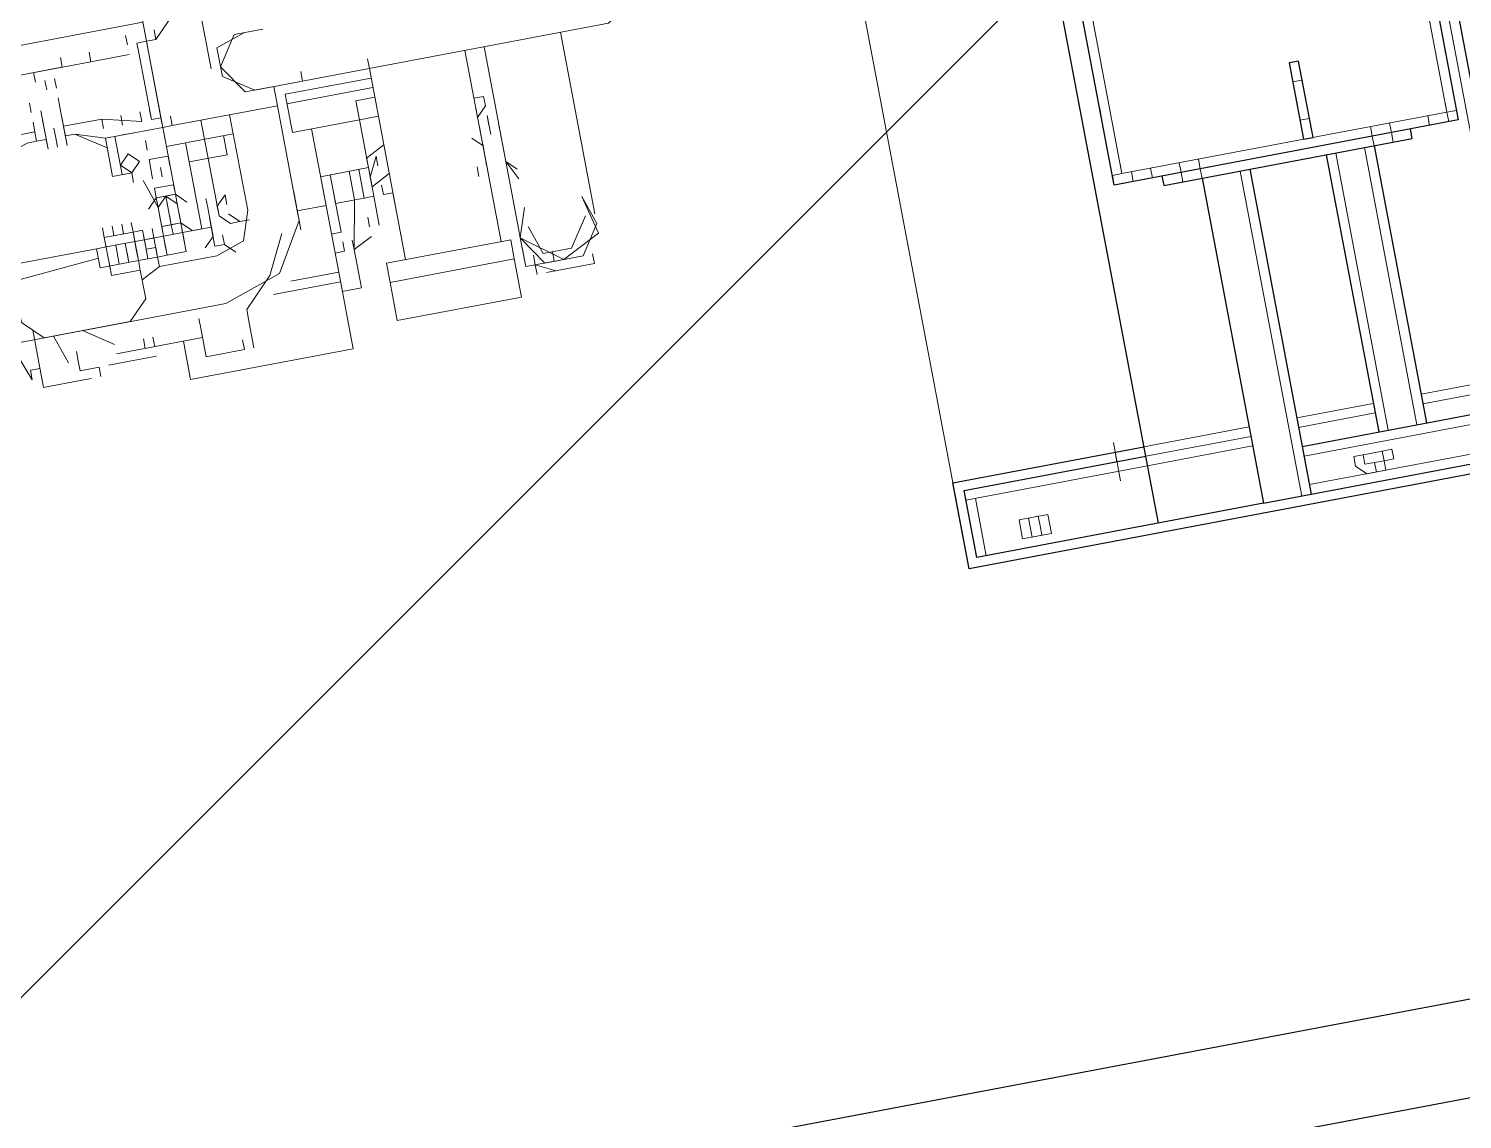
# Model space of a CAD drawing. Extents: x 407440 to 411585, y 6041728 to 6045069.
# Drawn here: x 408240.18 to 408248.64, y 6044218.58 to 6044225.02 of the extents above; entities that cross this region are included whole.
import ezdxf

# ---------------------------------------------------------------- set-up
doc = ezdxf.new("R2010")
doc.units = 0
doc.header["$LTSCALE"] = 5
doc.linetypes.add('foc-TIELINE', pattern=[1.875, 1.25, -0.625])
doc.layers.add('P-PROPOSED-EXISTING-H', color=59, linetype='Continuous')
doc.layers.add('T-TIE', color=201, linetype='foc-TIELINE')

# ---------------------------------------------------------------- blocks, each defined once
blk = doc.blocks.new('P-RIG-877')
at = {"layer": 'T-TIE', "linetype": 'ByBlock', "lineweight": 25}
for points in [[(3.2261, -24.2129), (3.1113, -24.2129), (3.1113, -19.4254), (2.5143, -19.4254), (2.5143, -19.1499), (2.5143, -19.3106), (3.2261, -19.3106), (3.2261, -33.0186), (1.791, -33.0186)], [(6.8884, -20.7457), (6.8884, -19.3106), (3.2261, -19.3106), (3.2261, -33.0186), (4.2364, -33.0186)], [(2.101, -20.4701), (2.4913, -20.4701), (2.4913, -19.3795)], [(2.3995, -19.4024), (2.3995, -19.3795), (2.5028, -19.3795), (2.5028, -20.8834), (2.3995, -20.8834), (2.3995, -20.6538)], [(1.6647, -20.1946), (2.4913, -20.1946)], [(1.6647, -20.2176), (2.0895, -20.2176), (2.0895, -20.6309), (1.6073, -20.6309), (1.6417, -20.6309), (1.6417, -20.6424), (1.6073, -20.6424), (1.6073, -20.7227), (1.5958, -20.7227)], [(2.4339, -20.4701), (2.4339, -20.2061)], [(2.0895, -20.5735), (2.101, -20.5735), (2.101, -20.275), (2.0895, -20.275)], [(2.101, -20.3209), (2.4339, -20.3209)], [(2.101, -20.3783), (2.4339, -20.3783)], [(2.101, -20.5275), (2.4913, -20.5275), (2.4913, -20.4701)], [(2.4913, -20.5275), (2.4913, -20.872), (2.411, -20.872), (2.411, -20.6538)], [(2.4913, -20.6538), (1.6073, -20.6538)]]:
    blk.add_lwpolyline(points, dxfattribs=at)
at = {"layer": 'T-TIE', "linetype": 'ByBlock', "lineweight": 18}
for points in [[(1.5958, -20.6309), (1.6073, -20.6309), (2.0895, -20.6309), (2.0895, -20.2176), (1.6647, -20.2176), (2.078, -20.2176), (2.078, -20.229), (2.0895, -20.229), (2.078, -20.229), (2.078, -20.2176)], [(2.4913, -20.2061), (1.6647, -20.2061)], [(2.0091, -20.2176), (1.9976, -20.2176)], [(2.3995, -20.3209), (2.3995, -20.2061)], [(2.411, -20.3209), (2.411, -20.2061)], [(2.4454, -20.4701), (2.4454, -20.2061)], [(2.4798, -20.4701), (2.4798, -20.2061)], [(1.6647, -20.229), (2.078, -20.229), (2.0665, -20.229)], [(2.078, -20.229), (2.078, -20.6194), (2.0665, -20.6194)], [(2.0895, -20.252), (2.078, -20.252)], [(2.101, -20.2979), (2.0895, -20.2979), (2.078, -20.2979)], [(2.101, -20.3209), (2.0895, -20.3209), (2.078, -20.3209)], [(2.101, -20.3324), (2.4339, -20.3324)], [(2.101, -20.3668), (2.4339, -20.3668)], [(2.3995, -20.4701), (2.3995, -20.3783)], [(2.411, -20.4701), (2.411, -20.3783)], [(2.0091, -20.3898), (2.0091, -20.4013)], [(2.0551, -20.3898), (2.0551, -20.4013)], [(2.101, -20.4816), (2.4913, -20.4816)], [(2.4913, -20.5275), (2.101, -20.5275), (2.0895, -20.5275), (2.078, -20.5275)], [(2.3995, -20.6538), (2.3995, -20.5275)], [(2.411, -20.6538), (2.411, -20.5275)], [(2.4224, -20.5275), (2.4224, -20.6538), (2.4224, -20.872)], [(2.101, -20.5505), (2.0895, -20.5505), (2.078, -20.5505)], [(2.0895, -20.5849), (2.078, -20.5849)], [(2.0895, -20.6079), (2.078, -20.6079)], [(1.6073, -20.6194), (2.078, -20.6194), (2.078, -20.6309), (2.0895, -20.6309), (2.0895, -20.6194)], [(2.0091, -20.6309), (1.9976, -20.6309)], [(1.6073, -20.6538), (2.4913, -20.6538)], [(2.2617, -20.6538), (2.2502, -20.6538)], [(2.411, -20.7227), (2.411, -20.6653)], [(2.4339, -20.6883), (2.388, -20.6883)], [(2.4913, -20.8605), (2.4224, -20.8605)], [(0.31, -20.8834), (2.5028, -20.8834)]]:
    blk.add_lwpolyline(points, dxfattribs=at)
for points in [[(2.4569, -20.3783), (2.4569, -20.4013), (2.4569, -20.4127), (2.4684, -20.4127), (2.4798, -20.4013), (2.4798, -20.3783), (2.4684, -20.3783), (2.4684, -20.3668), (2.4569, -20.3668)], [(2.4684, -20.3783), (2.4569, -20.3783), (2.4569, -20.4013), (2.4684, -20.4013), (2.4684, -20.3898), (2.4798, -20.3898), (2.4684, -20.3898)], [(2.3995, -20.6883), (2.411, -20.6883)], [(2.4569, -20.7801), (2.4569, -20.8146), (2.4798, -20.8146), (2.4798, -20.7801)], [(2.4684, -20.7916), (2.4569, -20.7916), (2.4569, -20.8031), (2.4798, -20.8031), (2.4798, -20.7916)]]:
    blk.add_lwpolyline(points, close=True, dxfattribs=at)
at = {"layer": 'T-TIE', "linetype": 'ByBlock', "lineweight": 25}
blk.add_lwpolyline([(2.078, -20.3898), (1.9862, -20.3898), (1.9862, -20.4013), (2.078, -20.4013)], close=True, dxfattribs=at)
at = {"layer": 'T-TIE', "linetype": 'ByBlock', "lineweight": 5}
for points in [[(1.7221, -21.6067), (1.7336, -21.6412), (1.768, -21.6412), (1.791, -21.6067), (1.791, -21.1819), (1.768, -21.1475), (1.7336, -21.1475), (1.7221, -21.1819)], [(1.791, -21.3312), (2.0091, -21.3312), (2.0206, -21.3312), (2.0551, -21.2853), (2.0321, -21.2394), (1.9862, -21.2508), (2.0206, -21.2394), (2.0551, -21.2623), (2.0551, -21.3082), (2.0206, -21.3312), (1.9862, -21.3197)], [(1.791, -21.2394), (2.0091, -21.2394)], [(2.0091, -21.3197), (2.0436, -21.3082), (2.0436, -21.2738), (2.0091, -21.2508)], [(2.0665, -21.3082), (2.0665, -21.2508), (2.0551, -21.2508)], [(2.0551, -21.2968), (2.0436, -21.2968)], [(2.0551, -21.3312), (2.0551, -21.2853)], [(2.0665, -21.3197), (2.0551, -21.3197), (2.0665, -21.2968)], [(1.8828, -21.3312), (1.9288, -21.3312)], [(1.9402, -21.3197), (1.9288, -21.3312), (1.9517, -21.3197)], [(2.0206, -21.3312), (2.0551, -21.3312), (2.0321, -21.3312)], [(1.8599, -21.3542), (1.8714, -21.3542), (1.8599, -21.3427), (1.8484, -21.3427), (1.8484, -21.3542)], [(1.8828, -21.3427), (1.8714, -21.3427), (1.8943, -21.3427)], [(2.0436, -21.4919), (2.0895, -21.4919), (2.0895, -21.3427), (2.0436, -21.3427), (2.0436, -21.4919), (2.0206, -21.4919), (2.0206, -21.3427)], [(2.0436, -21.3427), (2.0206, -21.3427), (2.0436, -21.3427)], [(2.0206, -21.3542), (1.791, -21.3542)], [(1.8943, -21.3656), (1.9058, -21.3542), (1.9173, -21.3542), (1.9058, -21.3542), (1.8943, -21.3542), (1.8828, -21.3542)], [(1.9288, -21.3542), (1.9173, -21.3542), (1.9402, -21.3542)], [(1.9402, -21.3656), (1.9288, -21.3656)], [(2.0206, -21.469), (1.791, -21.469), (1.7795, -21.469)], [(1.8025, -21.469), (1.8025, -21.5723), (1.8484, -21.5723), (1.8484, -21.4919), (1.9402, -21.4919), (1.9402, -21.5034)], [(1.814, -21.5723), (1.814, -21.469)], [(1.8254, -21.469), (1.8254, -21.4919), (1.8484, -21.4919), (1.8484, -21.469)], [(1.9058, -21.5493), (1.9058, -21.4919), (1.8943, -21.4919), (1.8828, -21.469)], [(1.9173, -21.469), (1.9288, -21.4919), (1.9173, -21.4919), (1.8943, -21.4804), (1.9058, -21.4804)], [(1.9632, -21.469), (1.9402, -21.469), (1.9402, -21.4804), (1.9288, -21.4804)], [(1.9173, -21.4804), (1.9173, -21.4804)], [(1.9288, -21.4919), (1.9058, -21.4919)], [(1.9058, -21.5034), (1.9402, -21.5034), (1.9402, -21.5378), (1.9288, -21.5378)], [(1.9747, -21.4919), (1.9402, -21.4919)], [(1.9517, -21.4919), (1.9517, -21.4919)], [(1.9747, -21.5034), (1.9632, -21.5034)], [(1.9862, -21.5264), (1.9976, -21.5264), (1.9862, -21.5034)], [(2.0436, -21.5493), (2.0436, -21.5264), (1.9976, -21.5264), (1.9402, -21.5149), (1.9058, -21.5149)], [(1.6991, -21.7101), (1.7106, -21.7101), (1.6762, -21.6756), (1.6877, -21.6756), (1.6877, -21.5493), (1.6532, -21.5493), (1.6417, -21.5493), (1.6417, -21.5378)], [(1.9747, -21.5493), (1.9747, -21.5378), (1.9058, -21.5378)], [(1.9976, -21.5493), (1.9976, -21.5378), (1.9862, -21.5378)], [(2.0206, -21.5493), (1.8484, -21.5493)], [(1.9402, -21.5493), (1.9402, -21.5838), (1.9402, -21.5493)], [(2.0665, -21.7445), (2.1125, -21.7445), (2.1125, -21.5493), (2.0206, -21.5493), (2.0206, -21.6067), (2.0206, -21.5493), (2.0206, -21.6067)], [(2.0321, -21.6297), (2.0321, -21.5493)], [(1.791, -21.733), (1.8025, -21.733), (1.8025, -21.7215), (1.814, -21.7215), (1.814, -21.7101), (1.8025, -21.7101), (1.814, -21.7101), (1.814, -21.5838), (1.791, -21.5838), (1.791, -21.6182), (1.7566, -21.6412), (1.7221, -21.6182), (1.7221, -21.5838)], [(1.9173, -21.5838), (1.9632, -21.5838), (1.9517, -21.5838), (1.9402, -21.5838), (1.814, -21.5838)], [(1.9173, -21.5838), (1.9173, -21.5838)], [(1.9173, -21.5838), (1.9173, -21.5838)], [(1.9173, -21.5838), (1.9173, -21.5838)], [(1.9173, -21.5838), (1.9173, -21.5838)], [(1.9517, -21.5838), (1.9632, -21.5838), (1.9517, -21.5838), (2.0091, -21.6182), (2.0321, -21.6871), (2.0321, -21.7904), (2.0321, -21.9282), (2.0321, -21.9397)], [(1.9632, -21.5953), (1.9632, -21.5953)], [(1.9632, -21.5953), (1.9632, -21.5953)], [(2.0665, -21.6641), (2.0551, -21.6641), (2.0436, -21.6641), (2.0091, -21.6297), (1.9632, -21.6067)], [(1.7566, -21.6527), (1.6877, -21.6527)], [(1.814, -21.6412), (1.9288, -21.6412), (1.9632, -21.6527), (1.9747, -21.6871), (1.9747, -21.756)], [(1.9288, -21.6756), (1.9402, -21.6641), (1.9402, -21.6527), (1.9402, -21.6412), (1.9402, -21.6527), (1.9402, -21.6641), (1.9288, -21.6756), (1.9173, -21.6756), (1.9288, -21.6756), (1.9173, -21.6756), (1.9058, -21.6756), (1.9173, -21.6756), (1.9288, -21.6756), (1.814, -21.6756)], [(1.8369, -21.7215), (1.8369, -21.6412)], [(1.8369, -21.6986), (1.8599, -21.6986), (1.8599, -21.6527), (1.8369, -21.6527)], [(1.9402, -21.6412), (1.9402, -21.6412)], [(1.9402, -21.6412), (1.9402, -21.6412)], [(1.9632, -21.6756), (1.9747, -21.6641), (1.9632, -21.6756), (1.9517, -21.6756), (1.9632, -21.6756), (1.9632, -21.6871), (1.9402, -21.6871)], [(2.0895, -21.6641), (2.0551, -21.6641)], [(1.9288, -21.6871), (1.9402, -21.6871), (1.9402, -21.7215), (1.9402, -21.6986), (1.8599, -21.6986)], [(1.9632, -21.6986), (1.9517, -21.6871), (1.9173, -21.6871), (1.9058, -21.6871), (1.9173, -21.6871)], [(2.0436, -21.7215), (2.0551, -21.7215), (2.0895, -21.7215), (2.0895, -21.6756), (2.078, -21.6756)], [(1.8025, -21.733), (1.7221, -21.733), (1.7106, -21.733), (1.7106, -21.7215), (1.6303, -21.7215), (1.6303, -21.8708), (1.6417, -21.8708), (1.6303, -21.8708), (1.6417, -21.8708), (1.6303, -21.8708), (1.6417, -21.8708), (1.6303, -21.8708), (1.6417, -21.8708), (1.6303, -21.8708), (1.6417, -21.8708), (1.6303, -21.8708), (1.6188, -21.8708), (1.6303, -21.8708), (1.6417, -21.8708)], [(1.6877, -21.8938), (1.6877, -21.9626), (1.6877, -21.7215)], [(1.7106, -21.7101), (1.7106, -21.7215)], [(1.814, -21.7215), (1.7106, -21.7215), (1.8025, -21.7215)], [(1.9288, -21.7215), (1.9288, -21.733), (1.9288, -21.7445), (1.9173, -21.7445), (1.9288, -21.7445), (1.9288, -21.7215), (1.9402, -21.7215), (1.9517, -21.7215), (1.9402, -21.7215), (1.9517, -21.7215), (1.9058, -21.7215), (1.8943, -21.7215), (1.814, -21.7215), (1.814, -21.7904), (1.8025, -21.8249), (1.8254, -21.7904)], [(1.8484, -21.733), (1.8484, -21.7215), (1.8599, -21.7215), (1.8484, -21.7215), (1.8484, -21.733), (1.8484, -21.7445), (1.8714, -21.7445), (1.8599, -21.7445)], [(1.8484, -21.7215), (1.8484, -21.7215)], [(1.8484, -21.7215), (1.8484, -21.7215)], [(1.8599, -21.7215), (1.8599, -21.7215)], [(1.8599, -21.7215), (1.8599, -21.7215)], [(1.9058, -21.7101), (1.8943, -21.7215), (1.8828, -21.7215), (1.8828, -21.7445), (1.8943, -21.7445), (1.8943, -21.733), (1.8943, -21.7445), (1.8943, -21.7215), (1.8943, -21.733), (1.8943, -21.7445), (1.9058, -21.7445), (1.8714, -21.756)], [(1.8943, -21.7215), (1.8828, -21.7215)], [(1.8943, -21.7215), (1.8828, -21.7215)], [(1.8943, -21.7215), (1.8943, -21.7215)], [(1.8943, -21.7215), (1.8943, -21.7215)], [(1.8943, -21.7215), (1.8943, -21.7215)], [(1.8943, -21.7215), (1.8943, -21.733)], [(1.8943, -21.7215), (1.8943, -21.7215)], [(1.8943, -21.7215), (1.8943, -21.7215)], [(1.8943, -21.7215), (1.8943, -21.7215)], [(1.8943, -21.7215), (1.8943, -21.733)], [(1.8943, -21.7215), (1.8943, -21.7215)], [(1.8943, -21.7215), (1.8943, -21.7215)], [(1.8943, -21.7215), (1.8943, -21.7215)], [(1.9402, -21.7215), (1.9402, -21.7445), (1.9058, -21.7445)], [(1.9402, -21.7101), (1.9288, -21.7215), (1.9173, -21.7215), (1.9288, -21.7215), (1.9288, -21.733), (1.9288, -21.7445), (1.9402, -21.7445), (1.9402, -21.7675), (1.9402, -21.756), (1.9288, -21.756)], [(1.9288, -21.7215), (1.9288, -21.7215)], [(1.9632, -21.7445), (1.9402, -21.7445), (1.9632, -21.7445), (1.9632, -21.7215), (1.9402, -21.7215), (1.9402, -21.7445), (1.9517, -21.7445), (1.9632, -21.7445), (1.9632, -21.756), (1.9402, -21.756), (1.9632, -21.756), (1.9402, -21.756)], [(1.9402, -21.7215), (1.9402, -21.7215)], [(2.0665, -21.8249), (2.0665, -21.7215), (2.0551, -21.7215)], [(1.8484, -21.733), (1.8484, -21.733)], [(1.8484, -21.733), (1.8484, -21.733)], [(1.8484, -21.733), (1.8484, -21.733)], [(1.8484, -21.733), (1.8484, -21.733)], [(1.8943, -21.7445), (1.8828, -21.7445), (1.8943, -21.7445), (1.8943, -21.733)], [(1.9288, -21.733), (1.9402, -21.733), (1.9288, -21.733), (1.9402, -21.733), (1.9288, -21.733), (1.9402, -21.733), (1.9288, -21.733), (1.9402, -21.733), (1.9288, -21.733), (1.9402, -21.733), (1.9288, -21.733), (1.9402, -21.733), (1.9288, -21.733), (1.8943, -21.733), (1.9058, -21.7445), (1.8943, -21.7445), (1.9058, -21.756)], [(1.8943, -21.733), (1.8943, -21.733)], [(1.8943, -21.733), (1.8943, -21.733)], [(1.9058, -21.733), (1.8943, -21.733)], [(1.9058, -21.733), (1.8943, -21.733)], [(1.8943, -21.733), (1.8943, -21.733)], [(1.8943, -21.733), (1.8943, -21.733)], [(1.9058, -21.733), (1.8943, -21.733)], [(1.9058, -21.733), (1.8943, -21.733)], [(1.8943, -21.733), (1.8943, -21.733)], [(1.8943, -21.733), (1.8943, -21.733)], [(1.8943, -21.733), (1.8943, -21.733)], [(1.8943, -21.733), (1.8943, -21.733)], [(1.9402, -21.733), (1.9402, -21.733)], [(1.9402, -21.733), (1.9402, -21.733)], [(1.9402, -21.733), (1.9402, -21.733)], [(1.9402, -21.733), (1.9402, -21.733)], [(1.9402, -21.733), (1.9402, -21.733)], [(1.9402, -21.733), (1.9402, -21.733)], [(1.9402, -21.733), (1.9402, -21.733)], [(1.9402, -21.733), (1.9402, -21.733)], [(1.7106, -21.7445), (1.6991, -21.7445)], [(1.7221, -21.7445), (1.7221, -21.7904), (1.7106, -21.7904)], [(1.8025, -21.8249), (1.8025, -21.8363), (1.791, -21.8363), (1.791, -21.7904), (1.8025, -21.7904), (1.791, -21.7904), (1.8025, -21.7445)], [(1.8025, -21.7445), (1.8025, -21.7445)], [(1.8025, -21.7445), (1.8025, -21.7445)], [(1.814, -21.7789), (1.814, -21.7675), (1.814, -21.756), (1.814, -21.7675), (1.814, -21.7789), (1.8599, -21.7789)], [(1.8369, -21.7445), (1.8254, -21.7445)], [(1.8943, -21.7445), (1.8943, -21.7445)], [(1.8943, -21.7445), (1.8943, -21.7445)], [(1.8943, -21.7445), (1.8943, -21.7445)], [(1.8943, -21.7445), (1.8943, -21.7445)], [(1.8943, -21.7445), (1.8943, -21.7445)], [(1.8943, -21.7445), (1.8943, -21.7445)], [(1.8943, -21.7445), (1.8943, -21.7445)], [(1.8943, -21.7445), (1.8943, -21.7445)], [(1.8943, -21.7445), (1.8943, -21.7445)], [(1.9288, -21.7445), (1.9288, -21.7445)], [(1.9632, -21.756), (1.9632, -21.7675), (1.9517, -21.7675), (1.9632, -21.7675), (1.9517, -21.7675), (1.9402, -21.7675), (1.9402, -21.7789), (1.9288, -21.7789), (1.9632, -21.7789), (1.9517, -21.7789), (1.9632, -21.7789)], [(2.0091, -21.7789), (2.0321, -21.8019), (2.0091, -21.7789), (1.9747, -21.7789), (1.9632, -21.7789), (1.9632, -21.8249), (1.9402, -21.8249), (1.9402, -21.8134), (1.9402, -21.7789), (1.9517, -21.7789), (1.9288, -21.7789), (1.9288, -21.7675), (1.9402, -21.7675), (1.9288, -21.7675), (1.9517, -21.7675), (1.9632, -21.7675), (1.9517, -21.7675), (1.9517, -21.756), (1.9632, -21.756), (1.9747, -21.756), (1.9862, -21.7789)], [(1.9402, -21.7445), (1.9402, -21.7445)], [(1.9517, -21.756), (1.9517, -21.756)], [(1.8025, -21.7675), (1.791, -21.7675)], [(1.814, -21.7904), (1.8599, -21.7904), (1.8599, -21.7675), (1.8714, -21.7675)], [(1.814, -21.7675), (1.814, -21.7675)], [(1.814, -21.7675), (1.814, -21.7675)], [(1.814, -21.7675), (1.814, -21.7675)], [(1.814, -21.7675), (1.814, -21.7675)], [(1.9288, -21.8134), (1.9632, -21.8134), (1.9747, -21.8134), (1.9747, -21.7789), (1.9632, -21.7789), (1.9517, -21.7789), (1.9632, -21.7789), (1.9632, -21.7675), (1.9402, -21.7675), (1.9288, -21.7675)], [(1.9632, -21.7675), (1.9402, -21.7675), (1.9632, -21.7675)], [(1.9517, -21.7789), (1.9632, -21.7789), (1.9632, -21.7675)], [(1.7221, -22.2726), (1.7221, -21.7904)], [(1.8025, -21.7789), (1.8025, -21.7789)], [(1.8025, -21.7789), (1.8025, -21.7789)], [(1.9402, -21.7789), (1.9288, -21.7789), (1.9173, -21.7789), (1.9288, -21.7789), (1.9288, -21.8134), (1.9173, -21.8134)], [(1.9288, -21.7904), (1.9173, -21.7904)], [(1.9402, -21.7904), (1.9632, -21.7904), (1.9517, -21.7904)], [(1.9862, -21.7789), (1.9862, -21.7789)], [(2.0665, -21.7789), (2.0551, -21.7789)], [(2.0665, -21.7904), (2.0551, -21.7904)], [(2.078, -21.7789), (2.078, -21.8134), (2.078, -21.8363)], [(1.9288, -21.8019), (1.9173, -21.8019)], [(1.9402, -21.8019), (1.9632, -21.8019), (1.9517, -21.8019)], [(2.0321, -21.8478), (2.0321, -21.8019), (2.0321, -21.9052), (2.0091, -21.9282), (1.9747, -21.9282), (1.9632, -21.9282)], [(1.7221, -21.8708), (1.7221, -21.8363), (1.7221, -21.8249), (1.7106, -21.8249)], [(1.791, -21.8249), (1.791, -21.8249)], [(1.9402, -21.8249), (1.9402, -21.9741), (1.9517, -21.9741), (1.9402, -21.9741), (1.9402, -21.9971)], [(1.9632, -21.9741), (1.9517, -21.8249)], [(2.0321, -21.8593), (2.0551, -21.8249)], [(2.0551, -21.8249), (2.0551, -21.8249)], [(1.7451, -21.8363), (1.7336, -21.8363)], [(1.814, -21.8363), (1.768, -21.8363), (1.7566, -21.8363)], [(1.8025, -21.8363), (1.791, -21.8363), (1.7795, -21.8363), (1.791, -21.8363), (1.7795, -21.8363), (1.791, -21.8363)], [(1.791, -21.8363), (1.791, -21.8363)], [(1.791, -21.8363), (1.791, -21.8363)], [(1.791, -21.8363), (1.791, -21.8363)], [(1.791, -21.8363), (1.791, -21.8363)], [(1.791, -21.8363), (1.791, -21.8363)], [(1.791, -21.8363), (1.791, -21.8363)], [(1.8025, -21.8363), (1.8025, -21.8363)], [(1.8025, -21.8363), (1.8025, -21.8363)], [(1.7336, -21.8593), (1.7221, -21.8593)], [(1.7451, -21.8478), (1.7336, -21.8478)], [(1.8025, -21.8708), (1.8025, -21.8593), (1.814, -21.8593), (1.768, -21.8593)], [(1.791, -21.8593), (1.791, -21.8593)], [(1.791, -21.8593), (1.791, -21.8593)], [(1.791, -21.8593), (1.791, -21.8593)], [(1.791, -21.8593), (1.791, -21.8593)], [(1.791, -21.8593), (1.791, -21.8593)], [(1.791, -21.8593), (1.791, -21.8593)], [(1.814, -21.8478), (1.8025, -21.8478)], [(1.814, -21.8478), (1.8025, -21.8478)], [(1.8025, -21.8593), (1.8025, -21.8593)], [(1.8025, -21.8593), (1.8025, -21.8593)], [(1.814, -21.8593), (1.8025, -21.8593)], [(1.814, -21.8478), (1.814, -21.8478)], [(1.814, -21.8478), (1.814, -21.8478)], [(1.814, -21.8478), (1.814, -21.8478)], [(1.814, -21.8478), (1.814, -21.8478)], [(1.814, -21.8478), (1.814, -21.8478)], [(1.814, -21.8478), (1.814, -21.8478)], [(1.814, -21.8478), (1.814, -21.8478)], [(1.814, -21.8478), (1.814, -21.8478)], [(2.0206, -21.9167), (2.0895, -21.9167), (2.0895, -21.8708), (2.0895, -21.8593)], [(2.0895, -21.8478), (2.078, -21.8478), (2.078, -21.8708), (2.0665, -21.8708), (2.0551, -21.8708)], [(1.768, -21.8708), (1.7566, -21.8708)], [(1.814, -21.9167), (1.8025, -21.8823), (1.8025, -21.8708), (1.791, -21.8708), (1.7795, -21.8708), (1.791, -21.8708), (1.791, -21.9741), (1.8025, -21.9741), (1.768, -21.9741), (1.7566, -21.9741)], [(2.0665, -21.8823), (2.0321, -21.8938)], [(1.9862, -21.9626), (2.078, -21.9282), (2.0665, -21.9282), (2.0665, -21.9167)]]:
    blk.add_lwpolyline(points, dxfattribs=at)
for points in [[(2.0436, -21.3197), (2.0551, -21.3197)], [(1.7795, -21.5493), (1.791, -21.5493)], [(1.9402, -21.6527), (1.9288, -21.6641), (1.9402, -21.6527), (1.9402, -21.6641)], [(1.9173, -21.6756), (1.9058, -21.6641)], [(1.9058, -21.6641), (1.9173, -21.6641)], [(1.8943, -21.733), (1.9058, -21.733), (1.8943, -21.733), (1.9058, -21.7215), (1.8943, -21.7215)], [(1.8599, -21.733), (1.8714, -21.733)], [(1.8943, -21.733), (1.9058, -21.733)], [(1.9173, -21.733), (1.9288, -21.733)], [(1.791, -21.7445), (1.8025, -21.7445)], [(1.8484, -21.756), (1.8369, -21.7675), (1.8484, -21.7789), (1.8599, -21.7675)], [(1.7795, -21.8593), (1.791, -21.8593)], [(1.791, -21.8478), (1.8025, -21.8478)], [(1.8025, -21.8478), (1.814, -21.8478)], [(1.8025, -21.8478), (1.814, -21.8478)], [(1.8025, -21.8593), (1.814, -21.8593)], [(1.8025, -21.8593), (1.814, -21.8593)]]:
    blk.add_lwpolyline(points, close=True, dxfattribs=at)

msp = doc.modelspace()

# ---------------------------------------------------------------- hatches: boundary and pattern name
at = {"layer": 'P-PROPOSED-EXISTING-H'}
h = msp.add_hatch(dxfattribs=at)
h.set_pattern_fill('ANSI31', color=256, scale=3.498392, style=0)
h.set_pattern_definition([(45, (-2243.128, 2713.837), (-7.854113246, 7.854113246), [])])
edge = h.paths.add_edge_path()
edge.add_line((408709.2898, 6043818.2218), (408241.3049, 6043729.7131))
edge.add_line((408241.3049, 6043729.7131), (407794.4358, 6043645.198))
edge.add_line((407794.4358, 6043645.198), (407673.8299, 6044282.8949))
edge.add_line((407673.8299, 6044282.8949), (408123.6694, 6044351.8304))
edge.add_line((408123.6694, 6044351.8304), (408654.5747, 6044433.1889))
edge.add_line((408654.5747, 6044433.1889), (409028.9973, 6044539.8658))
edge.add_line((409028.9973, 6044539.8658), (409149.7259, 6043901.5203))
edge.add_line((409149.7259, 6043901.5203), (408898.7917, 6043854.0618))
edge.add_arc((408782.127, 6043952.0096), 152.33, 241.435078, 319.984322, ccw=False)

# ---------------------------------------------------------------- block references
at = {"layer": 'T-TIE', "linetype": 'ByBlock', "xscale": 4.999999999955019, "yscale": 4.999999999955019, "zscale": 4.999999999955019, "rotation": 280.7096999997605}
msp.add_blockref('P-RIG-877', (408346.0047, 6044253.5322), dxfattribs=at)

doc.saveas('drawing.dxf')
